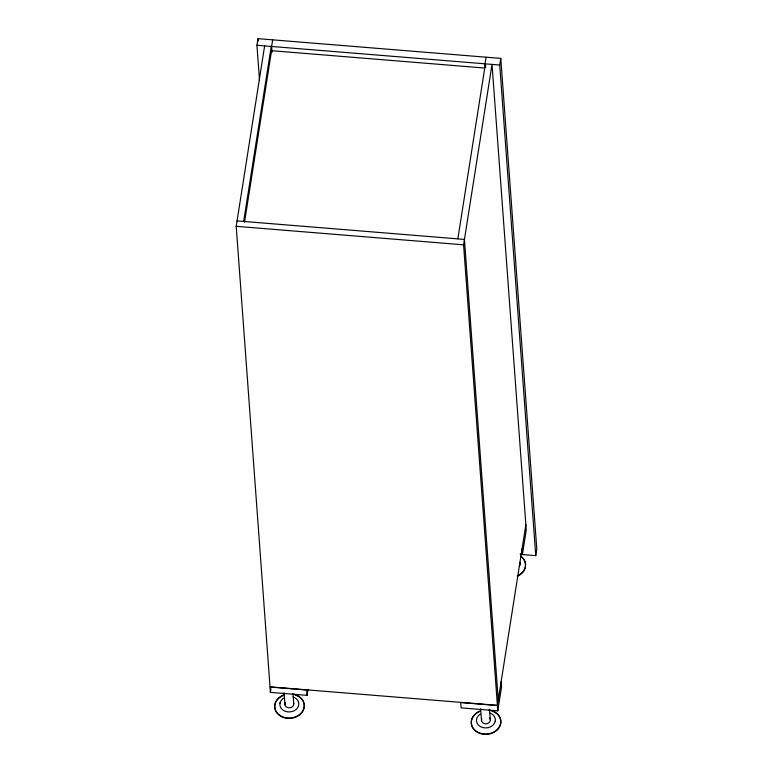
<?xml version="1.0" encoding="UTF-8"?>
<svg xmlns="http://www.w3.org/2000/svg" width="773" height="773" viewBox="0 0 773 773"><rect width="100%" height="100%" fill="white"/><g stroke="black" fill="none" stroke-linecap="round" stroke-linejoin="round"><path stroke-width="1.16" d="M259.496 80.141L256.936 45.269L257.979 38.65L500.769 58.39L536.791 549.004L535.747 555.623L521.079 554.434M520.103 553.961L522.461 554.154L526.258 530.075L492.024 64.391L463.587 244.819L497.406 705.343L270.028 686.859L236.209 226.325L264.637 45.897M243.659 221.445L271.246 46.438L271.7 52.622M272.656 39.838L271.613 46.467L271.999 51.801M244.539 222.141L271.555 50.699L484.526 68.024M307.963 689.613L307.065 695.352L270.386 692.366L270.927 688.927M486.091 57.202L485.048 63.821L485.318 67.435M457.838 238.857L485.415 63.85L485.686 67.464M535.747 555.623L499.725 65.019L500.769 58.39M497.377 705.527L460.708 702.541L461.095 707.875L497.773 710.86L497.377 705.527L525.872 524.741M497.773 710.86L501.561 686.782L501.175 681.448M256.936 45.269L499.725 65.019M237.06 220.904L464.438 239.398L498.256 699.932M236.209 226.325L463.587 244.819M522.075 548.82L522.461 554.154M489.638 710.155L490.333 719.673M480.642 708.783L481.511 720.678M307.065 695.352L306.668 690.018L269.999 687.033L270.386 692.366M257.979 38.65L258.163 41.056M293.064 694.164L293.759 703.691M284.068 692.792L284.937 704.696M520.007 564.232L520.007 564.802M495.309 720.938L495.309 721.509M279.961 702.86L279.961 703.43M489.502 717.943A4.445 3.623 -4.2 0 1 486.41 723.77L485.251 723.779A4.445 3.623 -4.2 0 1 481.859 718.813M488.903 709.962A14.803 12.088 -4.2 0 1 498.875 727.606A14.803 12.088 -4.2 0 1 474.951 730.166A14.803 12.088 -4.2 0 1 480.362 710.87M491.705 710.986A14.803 12.088 -4.2 0 1 498.798 728.176A14.803 12.088 -4.2 0 1 476.767 731.934A14.803 12.088 -4.2 0 1 476.062 713.653M477.047 712.948A14.803 12.088 -4.2 0 1 480.391 711.286M489.522 712.928A9.469 7.73 -4.2 0 1 493.918 724.127A9.469 7.73 -4.2 0 1 479.55 726.05A9.469 7.73 -4.2 0 1 480.149 714.184M520.712 556.009A14.803 12.088 -4.2 0 1 517.311 575.866M520.741 556.425A14.803 12.088 -4.2 0 1 517.35 576.281M519.997 562.213A9.469 7.73 -4.2 0 1 519.369 566.203M293.489 702.773A4.445 3.623 -4.2 0 1 289.836 707.788L288.677 707.797A4.445 3.623 -4.2 0 1 285.285 702.831M292.329 693.97A14.803 12.088 -4.2 0 1 302.301 711.624A14.803 12.088 -4.2 0 1 278.377 714.175A14.803 12.088 -4.2 0 1 283.788 694.888M295.131 695.004A14.803 12.088 -4.2 0 1 301.451 713.16A14.803 12.088 -4.2 0 1 278.193 714.397A14.803 12.088 -4.2 0 1 282.937 695.652M292.948 696.946A9.469 7.73 -4.2 0 1 297.344 708.136A9.469 7.73 -4.2 0 1 282.966 710.068A9.469 7.73 -4.2 0 1 283.575 698.203"/></g></svg>
